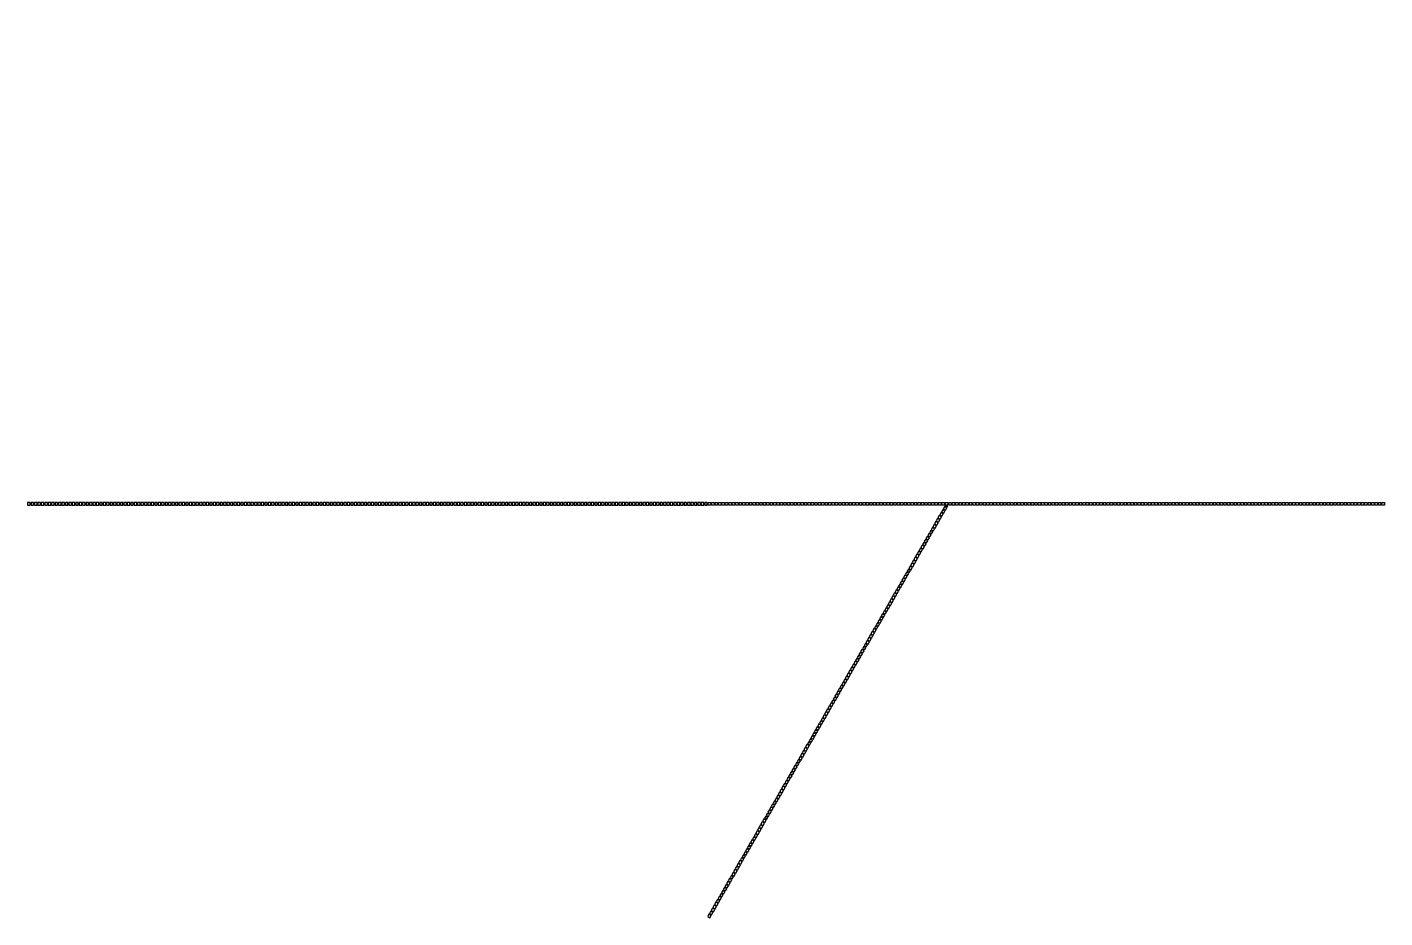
# Model space of a CAD drawing. Header units: inches. Extents: x 734146 to 834146, y 204695 to 304695.
# Drawn here: x 794793 to 796373, y 237211 to 238248 of the extents above; entities that cross this region are included whole.
import ezdxf

# ---------------------------------------------------------------- set-up
doc = ezdxf.new("R2010")
doc.units = ezdxf.units.IN
doc.header["$MEASUREMENT"] = 0

# ---------------------------------------------------------------- blocks, each defined once
blk = doc.blocks.new('*U43')
for p, q in [((573.6, -894.7), (576.2, -893.2)), ((573.6, -894.7), (577, -894.7)), ((576.2, -893.2), (577, -894.7))]:
    blk.add_line(p, q)
for points in [[(297.6, -416.6), (300.2, -415.1), (301.7, -417.7), (299.1, -419.2)], [(299.6, -420.1), (302.2, -418.6), (303.7, -421.2), (301.1, -422.7)], [(301.6, -423.6), (304.2, -422.1), (305.7, -424.7), (303.1, -426.2)], [(303.6, -427), (306.2, -425.5), (307.7, -428.1), (305.1, -429.6)], [(305.6, -430.5), (308.2, -429), (309.7, -431.6), (307.1, -433.1)], [(307.6, -433.9), (310.2, -432.4), (311.7, -435), (309.1, -436.5)], [(309.6, -437.4), (312.2, -435.9), (313.7, -438.5), (311.1, -440)], [(311.6, -440.9), (314.2, -439.4), (315.7, -442), (313.1, -443.5)], [(313.6, -444.3), (316.2, -442.8), (317.7, -445.4), (315.1, -446.9)], [(315.6, -447.8), (318.2, -446.3), (319.7, -448.9), (317.1, -450.4)], [(317.6, -451.3), (320.2, -449.8), (321.7, -452.4), (319.1, -453.9)], [(319.6, -454.7), (322.2, -453.2), (323.7, -455.8), (321.1, -457.3)], [(321.6, -458.2), (324.2, -456.7), (325.7, -459.3), (323.1, -460.8)], [(323.6, -461.7), (326.2, -460.2), (327.7, -462.8), (325.1, -464.3)], [(325.6, -465.1), (328.2, -463.6), (329.7, -466.2), (327.1, -467.7)], [(327.6, -468.6), (330.2, -467.1), (331.7, -469.7), (329.1, -471.2)], [(329.6, -472.1), (332.2, -470.6), (333.7, -473.1), (331.1, -474.6)], [(331.6, -475.5), (334.2, -474), (335.7, -476.6), (333.1, -478.1)], [(333.6, -479), (336.2, -477.5), (337.7, -480.1), (335.1, -481.6)], [(335.6, -482.4), (338.2, -480.9), (339.7, -483.5), (337.1, -485)], [(337.6, -485.9), (340.2, -484.4), (341.7, -487), (339.1, -488.5)], [(339.6, -489.4), (342.2, -487.9), (343.7, -490.5), (341.1, -492)], [(341.6, -492.8), (344.2, -491.3), (345.7, -493.9), (343.1, -495.4)], [(343.6, -496.3), (346.2, -494.8), (347.7, -497.4), (345.1, -498.9)], [(345.6, -499.8), (348.2, -498.3), (349.7, -500.9), (347.1, -502.4)], [(347.6, -503.2), (350.2, -501.7), (351.7, -504.3), (349.1, -505.8)], [(349.6, -506.7), (352.2, -505.2), (353.7, -507.8), (351.1, -509.3)], [(351.6, -510.2), (354.2, -508.7), (355.7, -511.3), (353.1, -512.8)], [(353.6, -513.6), (356.2, -512.1), (357.7, -514.7), (355.1, -516.2)], [(355.6, -517.1), (358.2, -515.6), (359.7, -518.2), (357.1, -519.7)], [(357.6, -520.5), (360.2, -519), (361.7, -521.6), (359.1, -523.1)], [(359.6, -524), (362.2, -522.5), (363.7, -525.1), (361.1, -526.6)], [(361.6, -527.5), (364.2, -526), (365.7, -528.6), (363.1, -530.1)], [(363.6, -530.9), (366.2, -529.4), (367.7, -532), (365.1, -533.5)], [(365.6, -534.4), (368.2, -532.9), (369.7, -535.5), (367.1, -537)], [(367.6, -537.9), (370.2, -536.4), (371.7, -539), (369.1, -540.5)], [(369.6, -541.3), (372.2, -539.8), (373.7, -542.4), (371.1, -543.9)], [(371.6, -544.8), (374.2, -543.3), (375.7, -545.9), (373.1, -547.4)], [(373.6, -548.3), (376.2, -546.8), (377.7, -549.4), (375.1, -550.9)], [(375.6, -551.7), (378.2, -550.2), (379.7, -552.8), (377.1, -554.3)], [(377.6, -555.2), (380.2, -553.7), (381.7, -556.3), (379.1, -557.8)], [(379.6, -558.7), (382.2, -557.2), (383.7, -559.8), (381.1, -561.3)], [(381.6, -562.1), (384.2, -560.6), (385.7, -563.2), (383.1, -564.7)], [(383.6, -565.6), (386.2, -564.1), (387.7, -566.7), (385.1, -568.2)], [(385.6, -569), (388.2, -567.5), (389.7, -570.1), (387.1, -571.6)], [(387.6, -572.5), (390.2, -571), (391.7, -573.6), (389.1, -575.1)], [(389.6, -576), (392.2, -574.5), (393.7, -577.1), (391.1, -578.6)], [(391.6, -579.4), (394.2, -577.9), (395.7, -580.5), (393.1, -582)], [(393.6, -582.9), (396.2, -581.4), (397.7, -584), (395.1, -585.5)], [(395.6, -586.4), (398.2, -584.9), (399.7, -587.5), (397.1, -589)], [(397.6, -589.8), (400.2, -588.3), (401.7, -590.9), (399.1, -592.4)], [(399.6, -593.3), (402.2, -591.8), (403.7, -594.4), (401.1, -595.9)], [(401.6, -596.8), (404.2, -595.3), (405.7, -597.9), (403.1, -599.4)], [(403.6, -600.2), (406.2, -598.7), (407.7, -601.3), (405.1, -602.8)], [(405.6, -603.7), (408.2, -602.2), (409.7, -604.8), (407.1, -606.3)], [(407.6, -607.2), (410.2, -605.7), (411.7, -608.2), (409.1, -609.7)], [(409.6, -610.6), (412.2, -609.1), (413.7, -611.7), (411.1, -613.2)], [(411.6, -614.1), (414.2, -612.6), (415.7, -615.2), (413.1, -616.7)], [(413.6, -617.5), (416.2, -616), (417.7, -618.6), (415.1, -620.1)], [(415.6, -621), (418.2, -619.5), (419.7, -622.1), (417.1, -623.6)], [(417.6, -624.5), (420.2, -623), (421.7, -625.6), (419.1, -627.1)], [(419.6, -627.9), (422.2, -626.4), (423.7, -629), (421.1, -630.5)], [(421.6, -631.4), (424.2, -629.9), (425.7, -632.5), (423.1, -634)], [(423.6, -634.9), (426.2, -633.4), (427.7, -636), (425.1, -637.5)], [(425.6, -638.3), (428.2, -636.8), (429.7, -639.4), (427.1, -640.9)], [(427.6, -641.8), (430.2, -640.3), (431.7, -642.9), (429.1, -644.4)], [(429.6, -645.3), (432.2, -643.8), (433.7, -646.4), (431.1, -647.9)], [(431.6, -648.7), (434.2, -647.2), (435.7, -649.8), (433.1, -651.3)], [(433.6, -652.2), (436.2, -650.7), (437.7, -653.3), (435.1, -654.8)], [(435.6, -655.6), (438.2, -654.1), (439.7, -656.7), (437.1, -658.2)], [(437.6, -659.1), (440.2, -657.6), (441.7, -660.2), (439.1, -661.7)], [(439.6, -662.6), (442.2, -661.1), (443.7, -663.7), (441.1, -665.2)], [(441.6, -666), (444.2, -664.5), (445.7, -667.1), (443.1, -668.6)], [(443.6, -669.5), (446.2, -668), (447.7, -670.6), (445.1, -672.1)], [(445.6, -673), (448.2, -671.5), (449.7, -674.1), (447.1, -675.6)], [(447.6, -676.4), (450.2, -674.9), (451.7, -677.5), (449.1, -679)], [(449.6, -679.9), (452.2, -678.4), (453.7, -681), (451.1, -682.5)], [(451.6, -683.4), (454.2, -681.9), (455.7, -684.5), (453.1, -686)], [(453.6, -686.8), (456.2, -685.3), (457.7, -687.9), (455.1, -689.4)], [(455.6, -690.3), (458.2, -688.8), (459.7, -691.4), (457.1, -692.9)], [(457.6, -693.8), (460.2, -692.3), (461.7, -694.9), (459.1, -696.4)], [(459.6, -697.2), (462.2, -695.7), (463.7, -698.3), (461.1, -699.8)], [(461.6, -700.7), (464.2, -699.2), (465.7, -701.8), (463.1, -703.3)], [(463.6, -704.1), (466.2, -702.6), (467.7, -705.2), (465.1, -706.7)], [(465.6, -707.6), (468.2, -706.1), (469.7, -708.7), (467.1, -710.2)], [(467.6, -711.1), (470.2, -709.6), (471.7, -712.2), (469.1, -713.7)], [(469.6, -714.5), (472.2, -713), (473.7, -715.6), (471.1, -717.1)], [(471.6, -718), (474.2, -716.5), (475.7, -719.1), (473.1, -720.6)], [(473.6, -721.5), (476.2, -720), (477.7, -722.6), (475.1, -724.1)], [(475.6, -724.9), (478.2, -723.4), (479.7, -726), (477.1, -727.5)], [(477.6, -728.4), (480.2, -726.9), (481.7, -729.5), (479.1, -731)], [(479.6, -731.9), (482.2, -730.4), (483.7, -733), (481.1, -734.5)], [(481.6, -735.3), (484.2, -733.8), (485.7, -736.4), (483.1, -737.9)], [(483.6, -738.8), (486.2, -737.3), (487.7, -739.9), (485.1, -741.4)], [(485.6, -742.3), (488.2, -740.8), (489.7, -743.3), (487.1, -744.8)], [(487.6, -745.7), (490.2, -744.2), (491.7, -746.8), (489.1, -748.3)], [(489.6, -749.2), (492.2, -747.7), (493.7, -750.3), (491.1, -751.8)], [(491.6, -752.6), (494.2, -751.1), (495.7, -753.7), (493.1, -755.2)], [(493.6, -756.1), (496.2, -754.6), (497.7, -757.2), (495.1, -758.7)], [(495.6, -759.6), (498.2, -758.1), (499.7, -760.7), (497.1, -762.2)], [(497.6, -763), (500.2, -761.5), (501.7, -764.1), (499.1, -765.6)], [(499.6, -766.5), (502.2, -765), (503.7, -767.6), (501.1, -769.1)], [(501.6, -770), (504.2, -768.5), (505.7, -771.1), (503.1, -772.6)], [(503.6, -773.4), (506.2, -771.9), (507.7, -774.5), (505.1, -776)], [(505.6, -776.9), (508.2, -775.4), (509.7, -778), (507.1, -779.5)], [(507.6, -780.4), (510.2, -778.9), (511.7, -781.5), (509.1, -783)], [(509.6, -783.8), (512.2, -782.3), (513.7, -784.9), (511.1, -786.4)], [(511.6, -787.3), (514.2, -785.8), (515.7, -788.4), (513.1, -789.9)], [(513.6, -790.7), (516.2, -789.2), (517.7, -791.8), (515.1, -793.3)], [(515.6, -794.2), (518.2, -792.7), (519.7, -795.3), (517.1, -796.8)], [(517.6, -797.7), (520.2, -796.2), (521.7, -798.8), (519.1, -800.3)], [(519.6, -801.1), (522.2, -799.6), (523.7, -802.2), (521.1, -803.7)], [(521.6, -804.6), (524.2, -803.1), (525.7, -805.7), (523.1, -807.2)], [(523.6, -808.1), (526.2, -806.6), (527.7, -809.2), (525.1, -810.7)], [(525.6, -811.5), (528.2, -810), (529.7, -812.6), (527.1, -814.1)], [(527.6, -815), (530.2, -813.5), (531.7, -816.1), (529.1, -817.6)], [(529.6, -818.5), (532.2, -817), (533.7, -819.6), (531.1, -821.1)], [(531.6, -821.9), (534.2, -820.4), (535.7, -823), (533.1, -824.5)], [(533.6, -825.4), (536.2, -823.9), (537.7, -826.5), (535.1, -828)], [(535.6, -828.9), (538.2, -827.4), (539.7, -830), (537.1, -831.5)], [(537.6, -832.3), (540.2, -830.8), (541.7, -833.4), (539.1, -834.9)], [(539.6, -835.8), (542.2, -834.3), (543.7, -836.9), (541.1, -838.4)], [(541.6, -839.2), (544.2, -837.7), (545.7, -840.3), (543.1, -841.8)], [(543.6, -842.7), (546.2, -841.2), (547.7, -843.8), (545.1, -845.3)], [(545.6, -846.2), (548.2, -844.7), (549.7, -847.3), (547.1, -848.8)], [(547.6, -849.6), (550.2, -848.1), (551.7, -850.7), (549.1, -852.2)], [(549.6, -853.1), (552.2, -851.6), (553.7, -854.2), (551.1, -855.7)], [(551.6, -856.6), (554.2, -855.1), (555.7, -857.7), (553.1, -859.2)], [(553.6, -860), (556.2, -858.5), (557.7, -861.1), (555.1, -862.6)], [(555.6, -863.5), (558.2, -862), (559.7, -864.6), (557.1, -866.1)], [(557.6, -867), (560.2, -865.5), (561.7, -868.1), (559.1, -869.6)], [(559.6, -870.4), (562.2, -868.9), (563.7, -871.5), (561.1, -873)], [(561.6, -873.9), (564.2, -872.4), (565.7, -875), (563.1, -876.5)], [(563.6, -877.4), (566.2, -875.9), (567.7, -878.4), (565.1, -879.9)], [(565.6, -880.8), (568.2, -879.3), (569.7, -881.9), (567.1, -883.4)], [(567.6, -884.3), (570.2, -882.8), (571.7, -885.4), (569.1, -886.9)], [(-490.9, -895.7), (-490.9, -898.7), (-493.9, -898.7), (-493.9, -895.7)], [(-486.9, -895.7), (-486.9, -898.7), (-489.9, -898.7), (-489.9, -895.7)], [(-482.9, -895.7), (-482.9, -898.7), (-485.9, -898.7), (-485.9, -895.7)], [(-478.9, -895.7), (-478.9, -898.7), (-481.9, -898.7), (-481.9, -895.7)], [(-474.9, -895.7), (-474.9, -898.7), (-477.9, -898.7), (-477.9, -895.7)], [(-470.9, -895.7), (-470.9, -898.7), (-473.9, -898.7), (-473.9, -895.7)], [(-466.9, -895.7), (-466.9, -898.7), (-469.9, -898.7), (-469.9, -895.7)], [(-462.9, -895.7), (-462.9, -898.7), (-465.9, -898.7), (-465.9, -895.7)], [(-458.9, -895.7), (-458.9, -898.7), (-461.9, -898.7), (-461.9, -895.7)], [(-454.9, -895.7), (-454.9, -898.7), (-457.9, -898.7), (-457.9, -895.7)], [(-450.9, -895.7), (-450.9, -898.7), (-453.9, -898.7), (-453.9, -895.7)], [(-446.9, -895.7), (-446.9, -898.7), (-449.9, -898.7), (-449.9, -895.7)], [(-442.9, -895.7), (-442.9, -898.7), (-445.9, -898.7), (-445.9, -895.7)], [(-438.9, -895.7), (-438.9, -898.7), (-441.9, -898.7), (-441.9, -895.7)], [(-434.9, -895.7), (-434.9, -898.7), (-437.9, -898.7), (-437.9, -895.7)], [(-430.9, -895.7), (-430.9, -898.7), (-433.9, -898.7), (-433.9, -895.7)], [(-426.9, -895.7), (-426.9, -898.7), (-429.9, -898.7), (-429.9, -895.7)], [(-422.9, -895.7), (-422.9, -898.7), (-425.9, -898.7), (-425.9, -895.7)], [(-418.9, -895.7), (-418.9, -898.7), (-421.9, -898.7), (-421.9, -895.7)], [(-414.9, -895.7), (-414.9, -898.7), (-417.9, -898.7), (-417.9, -895.7)], [(-410.9, -895.7), (-410.9, -898.7), (-413.9, -898.7), (-413.9, -895.7)], [(-406.9, -895.7), (-406.9, -898.7), (-409.9, -898.7), (-409.9, -895.7)], [(-402.9, -895.7), (-402.9, -898.7), (-405.9, -898.7), (-405.9, -895.7)], [(-398.9, -895.7), (-398.9, -898.7), (-401.9, -898.7), (-401.9, -895.7)], [(-394.9, -895.7), (-394.9, -898.7), (-397.9, -898.7), (-397.9, -895.7)], [(-390.9, -895.7), (-390.9, -898.7), (-393.9, -898.7), (-393.9, -895.7)], [(-386.9, -895.7), (-386.9, -898.7), (-389.9, -898.7), (-389.9, -895.7)], [(-382.9, -895.7), (-382.9, -898.7), (-385.9, -898.7), (-385.9, -895.7)], [(-378.9, -895.7), (-378.9, -898.7), (-381.9, -898.7), (-381.9, -895.7)], [(-374.9, -895.7), (-374.9, -898.7), (-377.9, -898.7), (-377.9, -895.7)], [(-370.9, -895.7), (-370.9, -898.7), (-373.9, -898.7), (-373.9, -895.7)], [(-366.9, -895.7), (-366.9, -898.7), (-369.9, -898.7), (-369.9, -895.7)], [(-362.9, -895.7), (-362.9, -898.7), (-365.9, -898.7), (-365.9, -895.7)], [(-358.9, -895.7), (-358.9, -898.7), (-361.9, -898.7), (-361.9, -895.7)], [(-354.9, -895.7), (-354.9, -898.7), (-357.9, -898.7), (-357.9, -895.7)], [(-350.9, -895.7), (-350.9, -898.7), (-353.9, -898.7), (-353.9, -895.7)], [(-346.9, -895.7), (-346.9, -898.7), (-349.9, -898.7), (-349.9, -895.7)], [(-342.9, -895.7), (-342.9, -898.7), (-345.9, -898.7), (-345.9, -895.7)], [(-338.9, -895.7), (-338.9, -898.7), (-341.9, -898.7), (-341.9, -895.7)], [(-334.9, -895.7), (-334.9, -898.7), (-337.9, -898.7), (-337.9, -895.7)], [(-330.9, -895.7), (-330.9, -898.7), (-333.9, -898.7), (-333.9, -895.7)], [(-326.9, -895.7), (-326.9, -898.7), (-329.9, -898.7), (-329.9, -895.7)], [(-322.9, -895.7), (-322.9, -898.7), (-325.9, -898.7), (-325.9, -895.7)], [(-318.9, -895.7), (-318.9, -898.7), (-321.9, -898.7), (-321.9, -895.7)], [(-314.9, -895.7), (-314.9, -898.7), (-317.9, -898.7), (-317.9, -895.7)], [(-310.9, -895.7), (-310.9, -898.7), (-313.9, -898.7), (-313.9, -895.7)], [(-306.9, -895.7), (-306.9, -898.7), (-309.9, -898.7), (-309.9, -895.7)], [(-302.9, -895.7), (-302.9, -898.7), (-305.9, -898.7), (-305.9, -895.7)], [(-298.9, -895.7), (-298.9, -898.7), (-301.9, -898.7), (-301.9, -895.7)], [(-294.9, -895.7), (-294.9, -898.7), (-297.9, -898.7), (-297.9, -895.7)], [(-290.9, -895.7), (-290.9, -898.7), (-293.9, -898.7), (-293.9, -895.7)], [(-286.9, -895.7), (-286.9, -898.7), (-289.9, -898.7), (-289.9, -895.7)], [(-282.9, -895.7), (-282.9, -898.7), (-285.9, -898.7), (-285.9, -895.7)], [(-278.9, -895.7), (-278.9, -898.7), (-281.9, -898.7), (-281.9, -895.7)], [(-274.9, -895.7), (-274.9, -898.7), (-277.9, -898.7), (-277.9, -895.7)], [(-270.9, -895.7), (-270.9, -898.7), (-273.9, -898.7), (-273.9, -895.7)], [(-266.9, -895.7), (-266.9, -898.7), (-269.9, -898.7), (-269.9, -895.7)], [(-262.9, -895.7), (-262.9, -898.7), (-265.9, -898.7), (-265.9, -895.7)], [(-258.9, -895.7), (-258.9, -898.7), (-261.9, -898.7), (-261.9, -895.7)], [(-254.9, -895.7), (-254.9, -898.7), (-257.9, -898.7), (-257.9, -895.7)], [(-250.9, -895.7), (-250.9, -898.7), (-253.9, -898.7), (-253.9, -895.7)], [(-246.9, -895.7), (-246.9, -898.7), (-249.9, -898.7), (-249.9, -895.7)], [(-242.9, -895.7), (-242.9, -898.7), (-245.9, -898.7), (-245.9, -895.7)], [(-238.9, -895.7), (-238.9, -898.7), (-241.9, -898.7), (-241.9, -895.7)], [(-234.9, -895.7), (-234.9, -898.7), (-237.9, -898.7), (-237.9, -895.7)], [(-230.9, -895.7), (-230.9, -898.7), (-233.9, -898.7), (-233.9, -895.7)], [(-226.9, -895.7), (-226.9, -898.7), (-229.9, -898.7), (-229.9, -895.7)], [(-222.9, -895.7), (-222.9, -898.7), (-225.9, -898.7), (-225.9, -895.7)], [(-218.9, -895.7), (-218.9, -898.7), (-221.9, -898.7), (-221.9, -895.7)], [(-214.9, -895.7), (-214.9, -898.7), (-217.9, -898.7), (-217.9, -895.7)], [(-210.9, -895.7), (-210.9, -898.7), (-213.9, -898.7), (-213.9, -895.7)], [(-206.9, -895.7), (-206.9, -898.7), (-209.9, -898.7), (-209.9, -895.7)], [(-202.9, -895.7), (-202.9, -898.7), (-205.9, -898.7), (-205.9, -895.7)], [(-198.9, -895.7), (-198.9, -898.7), (-201.9, -898.7), (-201.9, -895.7)], [(-194.9, -895.7), (-194.9, -898.7), (-197.9, -898.7), (-197.9, -895.7)], [(-190.9, -895.7), (-190.9, -898.7), (-193.9, -898.7), (-193.9, -895.7)], [(-186.9, -895.7), (-186.9, -898.7), (-189.9, -898.7), (-189.9, -895.7)], [(-182.9, -895.7), (-182.9, -898.7), (-185.9, -898.7), (-185.9, -895.7)], [(-178.9, -895.7), (-178.9, -898.7), (-181.9, -898.7), (-181.9, -895.7)], [(-174.9, -895.7), (-174.9, -898.7), (-177.9, -898.7), (-177.9, -895.7)], [(-170.9, -895.7), (-170.9, -898.7), (-173.9, -898.7), (-173.9, -895.7)], [(-166.9, -895.7), (-166.9, -898.7), (-169.9, -898.7), (-169.9, -895.7)], [(-162.9, -895.7), (-162.9, -898.7), (-165.9, -898.7), (-165.9, -895.7)], [(-158.9, -895.7), (-158.9, -898.7), (-161.9, -898.7), (-161.9, -895.7)], [(-154.9, -895.7), (-154.9, -898.7), (-157.9, -898.7), (-157.9, -895.7)], [(-150.9, -895.7), (-150.9, -898.7), (-153.9, -898.7), (-153.9, -895.7)], [(-146.9, -895.7), (-146.9, -898.7), (-149.9, -898.7), (-149.9, -895.7)], [(-142.9, -895.7), (-142.9, -898.7), (-145.9, -898.7), (-145.9, -895.7)], [(-138.9, -895.7), (-138.9, -898.7), (-141.9, -898.7), (-141.9, -895.7)], [(-134.9, -895.7), (-134.9, -898.7), (-137.9, -898.7), (-137.9, -895.7)], [(-130.9, -895.7), (-130.9, -898.7), (-133.9, -898.7), (-133.9, -895.7)], [(-126.9, -895.7), (-126.9, -898.7), (-129.9, -898.7), (-129.9, -895.7)], [(-122.9, -895.7), (-122.9, -898.7), (-125.9, -898.7), (-125.9, -895.7)], [(-118.9, -895.7), (-118.9, -898.7), (-121.9, -898.7), (-121.9, -895.7)], [(-114.9, -895.7), (-114.9, -898.7), (-117.9, -898.7), (-117.9, -895.7)], [(-110.9, -895.7), (-110.9, -898.7), (-113.9, -898.7), (-113.9, -895.7)], [(-106.9, -895.7), (-106.9, -898.7), (-109.9, -898.7), (-109.9, -895.7)], [(-102.9, -895.7), (-102.9, -898.7), (-105.9, -898.7), (-105.9, -895.7)], [(-98.9, -895.7), (-98.9, -898.7), (-101.9, -898.7), (-101.9, -895.7)], [(-94.9, -895.7), (-94.9, -898.7), (-97.9, -898.7), (-97.9, -895.7)], [(-90.9, -895.7), (-90.9, -898.7), (-93.9, -898.7), (-93.9, -895.7)], [(-86.9, -895.7), (-86.9, -898.7), (-89.9, -898.7), (-89.9, -895.7)], [(-82.9, -895.7), (-82.9, -898.7), (-85.9, -898.7), (-85.9, -895.7)], [(-78.9, -895.7), (-78.9, -898.7), (-81.9, -898.7), (-81.9, -895.7)], [(-74.9, -895.7), (-74.9, -898.7), (-77.9, -898.7), (-77.9, -895.7)], [(-70.9, -895.7), (-70.9, -898.7), (-73.9, -898.7), (-73.9, -895.7)], [(-66.9, -895.7), (-66.9, -898.7), (-69.9, -898.7), (-69.9, -895.7)], [(-62.9, -895.7), (-62.9, -898.7), (-65.9, -898.7), (-65.9, -895.7)], [(-58.9, -895.7), (-58.9, -898.7), (-61.9, -898.7), (-61.9, -895.7)], [(-54.9, -895.7), (-54.9, -898.7), (-57.9, -898.7), (-57.9, -895.7)], [(-50.9, -895.7), (-50.9, -898.7), (-53.9, -898.7), (-53.9, -895.7)], [(-46.9, -895.7), (-46.9, -898.7), (-49.9, -898.7), (-49.9, -895.7)], [(-42.9, -895.7), (-42.9, -898.7), (-45.9, -898.7), (-45.9, -895.7)], [(-38.9, -895.7), (-38.9, -898.7), (-41.9, -898.7), (-41.9, -895.7)], [(-34.9, -895.7), (-34.9, -898.7), (-37.9, -898.7), (-37.9, -895.7)], [(-30.9, -895.7), (-30.9, -898.7), (-33.9, -898.7), (-33.9, -895.7)], [(-26.9, -895.7), (-26.9, -898.7), (-29.9, -898.7), (-29.9, -895.7)], [(-22.9, -895.7), (-22.9, -898.7), (-25.9, -898.7), (-25.9, -895.7)], [(-18.9, -895.7), (-18.9, -898.7), (-21.9, -898.7), (-21.9, -895.7)], [(-14.9, -895.7), (-14.9, -898.7), (-17.9, -898.7), (-17.9, -895.7)], [(-10.9, -895.7), (-10.9, -898.7), (-13.9, -898.7), (-13.9, -895.7)], [(-6.9, -895.7), (-6.9, -898.7), (-9.9, -898.7), (-9.9, -895.7)], [(-2.9, -895.7), (-2.9, -898.7), (-5.9, -898.7), (-5.9, -895.7)], [(1.1, -895.7), (1.1, -898.7), (-1.9, -898.7), (-1.9, -895.7)], [(5.1, -895.7), (5.1, -898.7), (2.1, -898.7), (2.1, -895.7)], [(9.1, -895.7), (9.1, -898.7), (6.1, -898.7), (6.1, -895.7)], [(13.1, -895.7), (13.1, -898.7), (10.1, -898.7), (10.1, -895.7)], [(17.1, -895.7), (17.1, -898.7), (14.1, -898.7), (14.1, -895.7)], [(21.1, -895.7), (21.1, -898.7), (18.1, -898.7), (18.1, -895.7)], [(25.1, -895.7), (25.1, -898.7), (22.1, -898.7), (22.1, -895.7)], [(29.1, -895.7), (29.1, -898.7), (26.1, -898.7), (26.1, -895.7)], [(33.1, -895.7), (33.1, -898.7), (30.1, -898.7), (30.1, -895.7)], [(37.1, -895.7), (37.1, -898.7), (34.1, -898.7), (34.1, -895.7)], [(41.1, -895.7), (41.1, -898.7), (38.1, -898.7), (38.1, -895.7)], [(45.1, -895.7), (45.1, -898.7), (42.1, -898.7), (42.1, -895.7)], [(49.1, -895.7), (49.1, -898.7), (46.1, -898.7), (46.1, -895.7)], [(53.1, -895.7), (53.1, -898.7), (50.1, -898.7), (50.1, -895.7)], [(57.1, -895.7), (57.1, -898.7), (54.1, -898.7), (54.1, -895.7)], [(61.1, -895.7), (61.1, -898.7), (58.1, -898.7), (58.1, -895.7)], [(65.1, -895.7), (65.1, -898.7), (62.1, -898.7), (62.1, -895.7)], [(69.1, -895.7), (69.1, -898.7), (66.1, -898.7), (66.1, -895.7)], [(73.1, -895.7), (73.1, -898.7), (70.1, -898.7), (70.1, -895.7)], [(77.1, -895.7), (77.1, -898.7), (74.1, -898.7), (74.1, -895.7)], [(81.1, -895.7), (81.1, -898.7), (78.1, -898.7), (78.1, -895.7)], [(85.1, -895.7), (85.1, -898.7), (82.1, -898.7), (82.1, -895.7)], [(89.1, -895.7), (89.1, -898.7), (86.1, -898.7), (86.1, -895.7)], [(93.1, -895.7), (93.1, -898.7), (90.1, -898.7), (90.1, -895.7)], [(97.1, -895.7), (97.1, -898.7), (94.1, -898.7), (94.1, -895.7)], [(101.1, -895.7), (101.1, -898.7), (98.1, -898.7), (98.1, -895.7)], [(105.1, -895.7), (105.1, -898.7), (102.1, -898.7), (102.1, -895.7)], [(109.1, -895.7), (109.1, -898.7), (106.1, -898.7), (106.1, -895.7)], [(113.1, -895.7), (113.1, -898.7), (110.1, -898.7), (110.1, -895.7)], [(117.1, -895.7), (117.1, -898.7), (114.1, -898.7), (114.1, -895.7)], [(121.1, -895.7), (121.1, -898.7), (118.1, -898.7), (118.1, -895.7)], [(125.1, -895.7), (125.1, -898.7), (122.1, -898.7), (122.1, -895.7)], [(129.1, -895.7), (129.1, -898.7), (126.1, -898.7), (126.1, -895.7)], [(133.1, -895.7), (133.1, -898.7), (130.1, -898.7), (130.1, -895.7)], [(137.1, -895.7), (137.1, -898.7), (134.1, -898.7), (134.1, -895.7)], [(141.1, -895.7), (141.1, -898.7), (138.1, -898.7), (138.1, -895.7)], [(145.1, -895.7), (145.1, -898.7), (142.1, -898.7), (142.1, -895.7)], [(149.1, -895.7), (149.1, -898.7), (146.1, -898.7), (146.1, -895.7)], [(153.1, -895.7), (153.1, -898.7), (150.1, -898.7), (150.1, -895.7)], [(157.1, -895.7), (157.1, -898.7), (154.1, -898.7), (154.1, -895.7)], [(161.1, -895.7), (161.1, -898.7), (158.1, -898.7), (158.1, -895.7)], [(165.1, -895.7), (165.1, -898.7), (162.1, -898.7), (162.1, -895.7)], [(169.1, -895.7), (169.1, -898.7), (166.1, -898.7), (166.1, -895.7)], [(173.1, -895.7), (173.1, -898.7), (170.1, -898.7), (170.1, -895.7)], [(177.1, -895.7), (177.1, -898.7), (174.1, -898.7), (174.1, -895.7)], [(181.1, -895.7), (181.1, -898.7), (178.1, -898.7), (178.1, -895.7)], [(185.1, -895.7), (185.1, -898.7), (182.1, -898.7), (182.1, -895.7)], [(189.1, -895.7), (189.1, -898.7), (186.1, -898.7), (186.1, -895.7)], [(193.1, -895.7), (193.1, -898.7), (190.1, -898.7), (190.1, -895.7)], [(197.1, -895.7), (197.1, -898.7), (194.1, -898.7), (194.1, -895.7)], [(201.1, -895.7), (201.1, -898.7), (198.1, -898.7), (198.1, -895.7)], [(205.1, -895.7), (205.1, -898.7), (202.1, -898.7), (202.1, -895.7)], [(209.1, -895.7), (209.1, -898.7), (206.1, -898.7), (206.1, -895.7)], [(213.1, -895.7), (213.1, -898.7), (210.1, -898.7), (210.1, -895.7)], [(217.1, -895.7), (217.1, -898.7), (214.1, -898.7), (214.1, -895.7)], [(221.1, -895.7), (221.1, -898.7), (218.1, -898.7), (218.1, -895.7)], [(225.1, -895.7), (225.1, -898.7), (222.1, -898.7), (222.1, -895.7)], [(229.1, -895.7), (229.1, -898.7), (226.1, -898.7), (226.1, -895.7)], [(233.1, -895.7), (233.1, -898.7), (230.1, -898.7), (230.1, -895.7)], [(237.1, -895.7), (237.1, -898.7), (234.1, -898.7), (234.1, -895.7)], [(241.1, -895.7), (241.1, -898.7), (238.1, -898.7), (238.1, -895.7)], [(245.1, -895.7), (245.1, -898.7), (242.1, -898.7), (242.1, -895.7)], [(249.1, -895.7), (249.1, -898.7), (246.1, -898.7), (246.1, -895.7)], [(253.1, -895.7), (253.1, -898.7), (250.1, -898.7), (250.1, -895.7)], [(257.1, -895.7), (257.1, -898.7), (254.1, -898.7), (254.1, -895.7)], [(261.1, -895.7), (261.1, -898.7), (258.1, -898.7), (258.1, -895.7)], [(265.1, -895.7), (265.1, -898.7), (262.1, -898.7), (262.1, -895.7)], [(269.1, -895.7), (269.1, -898.7), (266.1, -898.7), (266.1, -895.7)], [(273.1, -895.7), (273.1, -898.7), (270.1, -898.7), (270.1, -895.7)], [(277.1, -895.7), (277.1, -898.7), (274.1, -898.7), (274.1, -895.7)], [(281.1, -895.7), (281.1, -898.7), (278.1, -898.7), (278.1, -895.7)], [(285.1, -895.7), (285.1, -898.7), (282.1, -898.7), (282.1, -895.7)], [(289.1, -895.7), (289.1, -898.7), (286.1, -898.7), (286.1, -895.7)], [(293.1, -895.7), (293.1, -898.7), (290.1, -898.7), (290.1, -895.7)], [(297.1, -895.7), (297.1, -898.7), (294.1, -898.7), (294.1, -895.7)], [(298.1, -895.7), (298.1, -898.7), (301.1, -898.7), (301.1, -895.7)], [(302.1, -895.7), (302.1, -898.7), (305.1, -898.7), (305.1, -895.7)], [(306.1, -895.7), (306.1, -898.7), (309.1, -898.7), (309.1, -895.7)], [(310.1, -895.7), (310.1, -898.7), (313.1, -898.7), (313.1, -895.7)], [(314.1, -895.7), (314.1, -898.7), (317.1, -898.7), (317.1, -895.7)], [(318.1, -895.7), (318.1, -898.7), (321.1, -898.7), (321.1, -895.7)], [(322.1, -895.7), (322.1, -898.7), (325.1, -898.7), (325.1, -895.7)], [(326.1, -895.7), (326.1, -898.7), (329.1, -898.7), (329.1, -895.7)], [(330.1, -895.7), (330.1, -898.7), (333.1, -898.7), (333.1, -895.7)], [(334.1, -895.7), (334.1, -898.7), (337.1, -898.7), (337.1, -895.7)], [(338.1, -895.7), (338.1, -898.7), (341.1, -898.7), (341.1, -895.7)], [(342.1, -895.7), (342.1, -898.7), (345.1, -898.7), (345.1, -895.7)], [(346.1, -895.7), (346.1, -898.7), (349.1, -898.7), (349.1, -895.7)], [(350.1, -895.7), (350.1, -898.7), (353.1, -898.7), (353.1, -895.7)], [(354.1, -895.7), (354.1, -898.7), (357.1, -898.7), (357.1, -895.7)], [(358.1, -895.7), (358.1, -898.7), (361.1, -898.7), (361.1, -895.7)], [(362.1, -895.7), (362.1, -898.7), (365.1, -898.7), (365.1, -895.7)], [(366.1, -895.7), (366.1, -898.7), (369.1, -898.7), (369.1, -895.7)], [(370.1, -895.7), (370.1, -898.7), (373.1, -898.7), (373.1, -895.7)], [(374.1, -895.7), (374.1, -898.7), (377.1, -898.7), (377.1, -895.7)], [(378.1, -895.7), (378.1, -898.7), (381.1, -898.7), (381.1, -895.7)], [(382.1, -895.7), (382.1, -898.7), (385.1, -898.7), (385.1, -895.7)], [(386.1, -895.7), (386.1, -898.7), (389.1, -898.7), (389.1, -895.7)], [(390.1, -895.7), (390.1, -898.7), (393.1, -898.7), (393.1, -895.7)], [(394.1, -895.7), (394.1, -898.7), (397.1, -898.7), (397.1, -895.7)], [(398.1, -895.7), (398.1, -898.7), (401.1, -898.7), (401.1, -895.7)], [(402.1, -895.7), (402.1, -898.7), (405.1, -898.7), (405.1, -895.7)], [(406.1, -895.7), (406.1, -898.7), (409.1, -898.7), (409.1, -895.7)], [(410.1, -895.7), (410.1, -898.7), (413.1, -898.7), (413.1, -895.7)], [(414.1, -895.7), (414.1, -898.7), (417.1, -898.7), (417.1, -895.7)], [(418.1, -895.7), (418.1, -898.7), (421.1, -898.7), (421.1, -895.7)], [(422.1, -895.7), (422.1, -898.7), (425.1, -898.7), (425.1, -895.7)], [(426.1, -895.7), (426.1, -898.7), (429.1, -898.7), (429.1, -895.7)], [(430.1, -895.7), (430.1, -898.7), (433.1, -898.7), (433.1, -895.7)], [(434.1, -895.7), (434.1, -898.7), (437.1, -898.7), (437.1, -895.7)], [(438.1, -895.7), (438.1, -898.7), (441.1, -898.7), (441.1, -895.7)], [(442.1, -895.7), (442.1, -898.7), (445.1, -898.7), (445.1, -895.7)], [(446.1, -895.7), (446.1, -898.7), (449.1, -898.7), (449.1, -895.7)], [(450.1, -895.7), (450.1, -898.7), (453.1, -898.7), (453.1, -895.7)], [(454.1, -895.7), (454.1, -898.7), (457.1, -898.7), (457.1, -895.7)], [(458.1, -895.7), (458.1, -898.7), (461.1, -898.7), (461.1, -895.7)], [(462.1, -895.7), (462.1, -898.7), (465.1, -898.7), (465.1, -895.7)], [(466.1, -895.7), (466.1, -898.7), (469.1, -898.7), (469.1, -895.7)], [(470.1, -895.7), (470.1, -898.7), (473.1, -898.7), (473.1, -895.7)], [(474.1, -895.7), (474.1, -898.7), (477.1, -898.7), (477.1, -895.7)], [(478.1, -895.7), (478.1, -898.7), (481.1, -898.7), (481.1, -895.7)], [(482.1, -895.7), (482.1, -898.7), (485.1, -898.7), (485.1, -895.7)], [(486.1, -895.7), (486.1, -898.7), (489.1, -898.7), (489.1, -895.7)], [(490.1, -895.7), (490.1, -898.7), (493.1, -898.7), (493.1, -895.7)], [(494.1, -895.7), (494.1, -898.7), (497.1, -898.7), (497.1, -895.7)], [(498.1, -895.7), (498.1, -898.7), (501.1, -898.7), (501.1, -895.7)], [(502.1, -895.7), (502.1, -898.7), (505.1, -898.7), (505.1, -895.7)], [(506.1, -895.7), (506.1, -898.7), (509.1, -898.7), (509.1, -895.7)], [(510.1, -895.7), (510.1, -898.7), (513.1, -898.7), (513.1, -895.7)], [(514.1, -895.7), (514.1, -898.7), (517.1, -898.7), (517.1, -895.7)], [(518.1, -895.7), (518.1, -898.7), (521.1, -898.7), (521.1, -895.7)], [(522.1, -895.7), (522.1, -898.7), (525.1, -898.7), (525.1, -895.7)], [(526.1, -895.7), (526.1, -898.7), (529.1, -898.7), (529.1, -895.7)], [(530.1, -895.7), (530.1, -898.7), (533.1, -898.7), (533.1, -895.7)], [(534.1, -895.7), (534.1, -898.7), (537.1, -898.7), (537.1, -895.7)], [(538.1, -895.7), (538.1, -898.7), (541.1, -898.7), (541.1, -895.7)], [(542.1, -895.7), (542.1, -898.7), (545.1, -898.7), (545.1, -895.7)], [(546.1, -895.7), (546.1, -898.7), (549.1, -898.7), (549.1, -895.7)], [(550.1, -895.7), (550.1, -898.7), (553.1, -898.7), (553.1, -895.7)], [(554.1, -895.7), (554.1, -898.7), (557.1, -898.7), (557.1, -895.7)], [(558.1, -895.7), (558.1, -898.7), (561.1, -898.7), (561.1, -895.7)], [(562.1, -895.7), (562.1, -898.7), (565.1, -898.7), (565.1, -895.7)], [(566.1, -895.7), (566.1, -898.7), (569.1, -898.7), (569.1, -895.7)], [(569.6, -887.7), (572.2, -886.2), (573.7, -888.8), (571.1, -890.3)], [(570.1, -895.7), (570.1, -898.7), (573.1, -898.7), (573.1, -895.7)], [(571.6, -891.2), (574.2, -889.7), (575.7, -892.3), (573.1, -893.8)], [(574.1, -895.7), (574.1, -898.7), (577.1, -898.7), (577.1, -895.7)], [(578.1, -895.7), (578.1, -898.7), (581.1, -898.7), (581.1, -895.7)], [(582.1, -895.7), (582.1, -898.7), (585.1, -898.7), (585.1, -895.7)], [(586.1, -895.7), (586.1, -898.7), (589.1, -898.7), (589.1, -895.7)], [(590.1, -895.7), (590.1, -898.7), (593.1, -898.7), (593.1, -895.7)], [(594.1, -895.7), (594.1, -898.7), (597.1, -898.7), (597.1, -895.7)], [(598.1, -895.7), (598.1, -898.7), (601.1, -898.7), (601.1, -895.7)], [(602.1, -895.7), (602.1, -898.7), (605.1, -898.7), (605.1, -895.7)], [(606.1, -895.7), (606.1, -898.7), (609.1, -898.7), (609.1, -895.7)], [(610.1, -895.7), (610.1, -898.7), (613.1, -898.7), (613.1, -895.7)], [(614.1, -895.7), (614.1, -898.7), (617.1, -898.7), (617.1, -895.7)], [(618.1, -895.7), (618.1, -898.7), (621.1, -898.7), (621.1, -895.7)], [(622.1, -895.7), (622.1, -898.7), (625.1, -898.7), (625.1, -895.7)], [(626.1, -895.7), (626.1, -898.7), (629.1, -898.7), (629.1, -895.7)], [(630.1, -895.7), (630.1, -898.7), (633.1, -898.7), (633.1, -895.7)], [(634.1, -895.7), (634.1, -898.7), (637.1, -898.7), (637.1, -895.7)], [(638.1, -895.7), (638.1, -898.7), (641.1, -898.7), (641.1, -895.7)], [(642.1, -895.7), (642.1, -898.7), (645.1, -898.7), (645.1, -895.7)], [(646.1, -895.7), (646.1, -898.7), (649.1, -898.7), (649.1, -895.7)], [(650.1, -895.7), (650.1, -898.7), (653.1, -898.7), (653.1, -895.7)], [(654.1, -895.7), (654.1, -898.7), (657.1, -898.7), (657.1, -895.7)], [(658.1, -895.7), (658.1, -898.7), (661.1, -898.7), (661.1, -895.7)], [(662.1, -895.7), (662.1, -898.7), (665.1, -898.7), (665.1, -895.7)], [(666.1, -895.7), (666.1, -898.7), (669.1, -898.7), (669.1, -895.7)], [(670.1, -895.7), (670.1, -898.7), (673.1, -898.7), (673.1, -895.7)], [(674.1, -895.7), (674.1, -898.7), (677.1, -898.7), (677.1, -895.7)], [(678.1, -895.7), (678.1, -898.7), (681.1, -898.7), (681.1, -895.7)], [(682.1, -895.7), (682.1, -898.7), (685.1, -898.7), (685.1, -895.7)], [(686.1, -895.7), (686.1, -898.7), (689.1, -898.7), (689.1, -895.7)], [(690.1, -895.7), (690.1, -898.7), (693.1, -898.7), (693.1, -895.7)], [(694.1, -895.7), (694.1, -898.7), (697.1, -898.7), (697.1, -895.7)], [(698.1, -895.7), (698.1, -898.7), (701.1, -898.7), (701.1, -895.7)], [(702.1, -895.7), (702.1, -898.7), (705.1, -898.7), (705.1, -895.7)], [(706.1, -895.7), (706.1, -898.7), (709.1, -898.7), (709.1, -895.7)], [(710.1, -895.7), (710.1, -898.7), (713.1, -898.7), (713.1, -895.7)], [(714.1, -895.7), (714.1, -898.7), (717.1, -898.7), (717.1, -895.7)], [(718.1, -895.7), (718.1, -898.7), (721.1, -898.7), (721.1, -895.7)], [(722.1, -895.7), (722.1, -898.7), (725.1, -898.7), (725.1, -895.7)], [(726.1, -895.7), (726.1, -898.7), (729.1, -898.7), (729.1, -895.7)], [(730.1, -895.7), (730.1, -898.7), (733.1, -898.7), (733.1, -895.7)], [(734.1, -895.7), (734.1, -898.7), (737.1, -898.7), (737.1, -895.7)], [(738.1, -895.7), (738.1, -898.7), (741.1, -898.7), (741.1, -895.7)], [(742.1, -895.7), (742.1, -898.7), (745.1, -898.7), (745.1, -895.7)], [(746.1, -895.7), (746.1, -898.7), (749.1, -898.7), (749.1, -895.7)], [(750.1, -895.7), (750.1, -898.7), (753.1, -898.7), (753.1, -895.7)], [(754.1, -895.7), (754.1, -898.7), (757.1, -898.7), (757.1, -895.7)], [(758.1, -895.7), (758.1, -898.7), (761.1, -898.7), (761.1, -895.7)], [(762.1, -895.7), (762.1, -898.7), (765.1, -898.7), (765.1, -895.7)], [(766.1, -895.7), (766.1, -898.7), (769.1, -898.7), (769.1, -895.7)], [(770.1, -895.7), (770.1, -898.7), (773.1, -898.7), (773.1, -895.7)], [(774.1, -895.7), (774.1, -898.7), (777.1, -898.7), (777.1, -895.7)], [(778.1, -895.7), (778.1, -898.7), (781.1, -898.7), (781.1, -895.7)], [(782.1, -895.7), (782.1, -898.7), (785.1, -898.7), (785.1, -895.7)], [(786.1, -895.7), (786.1, -898.7), (789.1, -898.7), (789.1, -895.7)], [(790.1, -895.7), (790.1, -898.7), (793.1, -898.7), (793.1, -895.7)], [(794.1, -895.7), (794.1, -898.7), (797.1, -898.7), (797.1, -895.7)], [(798.1, -895.7), (798.1, -898.7), (801.1, -898.7), (801.1, -895.7)], [(802.1, -895.7), (802.1, -898.7), (805.1, -898.7), (805.1, -895.7)], [(806.1, -895.7), (806.1, -898.7), (809.1, -898.7), (809.1, -895.7)], [(810.1, -895.7), (810.1, -898.7), (813.1, -898.7), (813.1, -895.7)], [(814.1, -895.7), (814.1, -898.7), (817.1, -898.7), (817.1, -895.7)], [(818.1, -895.7), (818.1, -898.7), (821.1, -898.7), (821.1, -895.7)], [(822.1, -895.7), (822.1, -898.7), (825.1, -898.7), (825.1, -895.7)], [(826.1, -895.7), (826.1, -898.7), (829.1, -898.7), (829.1, -895.7)], [(830.1, -895.7), (830.1, -898.7), (833.1, -898.7), (833.1, -895.7)], [(834.1, -895.7), (834.1, -898.7), (837.1, -898.7), (837.1, -895.7)], [(838.1, -895.7), (838.1, -898.7), (841.1, -898.7), (841.1, -895.7)], [(842.1, -895.7), (842.1, -898.7), (845.1, -898.7), (845.1, -895.7)], [(846.1, -895.7), (846.1, -898.7), (849.1, -898.7), (849.1, -895.7)], [(850.1, -895.7), (850.1, -898.7), (853.1, -898.7), (853.1, -895.7)], [(854.1, -895.7), (854.1, -898.7), (857.1, -898.7), (857.1, -895.7)], [(858.1, -895.7), (858.1, -898.7), (861.1, -898.7), (861.1, -895.7)], [(862.1, -895.7), (862.1, -898.7), (865.1, -898.7), (865.1, -895.7)], [(866.1, -895.7), (866.1, -898.7), (869.1, -898.7), (869.1, -895.7)], [(870.1, -895.7), (870.1, -898.7), (873.1, -898.7), (873.1, -895.7)], [(874.1, -895.7), (874.1, -898.7), (877.1, -898.7), (877.1, -895.7)], [(878.1, -895.7), (878.1, -898.7), (881.1, -898.7), (881.1, -895.7)], [(882.1, -895.7), (882.1, -898.7), (885.1, -898.7), (885.1, -895.7)], [(886.1, -895.7), (886.1, -898.7), (889.1, -898.7), (889.1, -895.7)], [(890.1, -895.7), (890.1, -898.7), (893.1, -898.7), (893.1, -895.7)], [(894.1, -895.7), (894.1, -898.7), (897.1, -898.7), (897.1, -895.7)], [(898.1, -895.7), (898.1, -898.7), (901.1, -898.7), (901.1, -895.7)], [(902.1, -895.7), (902.1, -898.7), (905.1, -898.7), (905.1, -895.7)], [(906.1, -895.7), (906.1, -898.7), (909.1, -898.7), (909.1, -895.7)], [(910.1, -895.7), (910.1, -898.7), (913.1, -898.7), (913.1, -895.7)], [(914.1, -895.7), (914.1, -898.7), (917.1, -898.7), (917.1, -895.7)], [(918.1, -895.7), (918.1, -898.7), (921.1, -898.7), (921.1, -895.7)], [(922.1, -895.7), (922.1, -898.7), (925.1, -898.7), (925.1, -895.7)], [(926.1, -895.7), (926.1, -898.7), (929.1, -898.7), (929.1, -895.7)], [(930.1, -895.7), (930.1, -898.7), (933.1, -898.7), (933.1, -895.7)], [(934.1, -895.7), (934.1, -898.7), (937.1, -898.7), (937.1, -895.7)], [(938.1, -895.7), (938.1, -898.7), (941.1, -898.7), (941.1, -895.7)], [(942.1, -895.7), (942.1, -898.7), (945.1, -898.7), (945.1, -895.7)], [(946.1, -895.7), (946.1, -898.7), (949.1, -898.7), (949.1, -895.7)], [(950.1, -895.7), (950.1, -898.7), (953.1, -898.7), (953.1, -895.7)], [(954.1, -895.7), (954.1, -898.7), (957.1, -898.7), (957.1, -895.7)], [(958.1, -895.7), (958.1, -898.7), (961.1, -898.7), (961.1, -895.7)], [(962.1, -895.7), (962.1, -898.7), (965.1, -898.7), (965.1, -895.7)], [(966.1, -895.7), (966.1, -898.7), (969.1, -898.7), (969.1, -895.7)], [(970.1, -895.7), (970.1, -898.7), (973.1, -898.7), (973.1, -895.7)], [(974.1, -895.7), (974.1, -898.7), (977.1, -898.7), (977.1, -895.7)], [(978.1, -895.7), (978.1, -898.7), (981.1, -898.7), (981.1, -895.7)], [(982.1, -895.7), (982.1, -898.7), (985.1, -898.7), (985.1, -895.7)], [(986.1, -895.7), (986.1, -898.7), (989.1, -898.7), (989.1, -895.7)], [(990.1, -895.7), (990.1, -898.7), (993.1, -898.7), (993.1, -895.7)], [(994.1, -895.7), (994.1, -898.7), (997.1, -898.7), (997.1, -895.7)], [(998.1, -895.7), (998.1, -898.7), (1001.1, -898.7), (1001.1, -895.7)], [(1002.1, -895.7), (1002.1, -898.7), (1005.1, -898.7), (1005.1, -895.7)], [(1006.1, -895.7), (1006.1, -898.7), (1009.1, -898.7), (1009.1, -895.7)], [(1010.1, -895.7), (1010.1, -898.7), (1013.1, -898.7), (1013.1, -895.7)], [(1014.1, -895.7), (1014.1, -898.7), (1017.1, -898.7), (1017.1, -895.7)], [(1018.1, -895.7), (1018.1, -898.7), (1021.1, -898.7), (1021.1, -895.7)], [(1022.1, -895.7), (1022.1, -898.7), (1025.1, -898.7), (1025.1, -895.7)], [(1026.1, -895.7), (1026.1, -898.7), (1029.1, -898.7), (1029.1, -895.7)], [(1030.1, -895.7), (1030.1, -898.7), (1033.1, -898.7), (1033.1, -895.7)], [(1034.1, -895.7), (1034.1, -898.7), (1037.1, -898.7), (1037.1, -895.7)], [(1038.1, -895.7), (1038.1, -898.7), (1041.1, -898.7), (1041.1, -895.7)], [(1042.1, -895.7), (1042.1, -898.7), (1045.1, -898.7), (1045.1, -895.7)], [(1046.1, -895.7), (1046.1, -898.7), (1049.1, -898.7), (1049.1, -895.7)], [(1050.1, -895.7), (1050.1, -898.7), (1053.1, -898.7), (1053.1, -895.7)], [(1054.1, -895.7), (1054.1, -898.7), (1057.1, -898.7), (1057.1, -895.7)], [(1058.1, -895.7), (1058.1, -898.7), (1061.1, -898.7), (1061.1, -895.7)], [(1062.1, -895.7), (1062.1, -898.7), (1065.1, -898.7), (1065.1, -895.7)], [(1066.1, -895.7), (1066.1, -898.7), (1069.1, -898.7), (1069.1, -895.7)], [(1070.1, -895.7), (1070.1, -898.7), (1073.1, -898.7), (1073.1, -895.7)], [(1074.1, -895.7), (1074.1, -898.7), (1077.1, -898.7), (1077.1, -895.7)], [(1078.1, -895.7), (1078.1, -898.7), (1081.1, -898.7), (1081.1, -895.7)], [(1082.1, -895.7), (1082.1, -898.7), (1085.1, -898.7), (1085.1, -895.7)]]:
    blk.add_lwpolyline(points, close=True)
blk = doc.blocks.new('*U45')
at = {"color": 0, "linetype": 'ByBlock', "lineweight": -2, "transparency": 16777216}
blk.add_blockref('*U43', (36000, 0), dxfattribs=at)

msp = doc.modelspace()

# ---------------------------------------------------------------- linework, layer by layer
msp.add_circle((784146.5, 254695.1), 50000)

# ---------------------------------------------------------------- block references
at = {"xscale": -1, "rotation": 180}
msp.add_blockref('*U45', (759287.3, 236795.9), dxfattribs=at)

doc.saveas('drawing.dxf')
